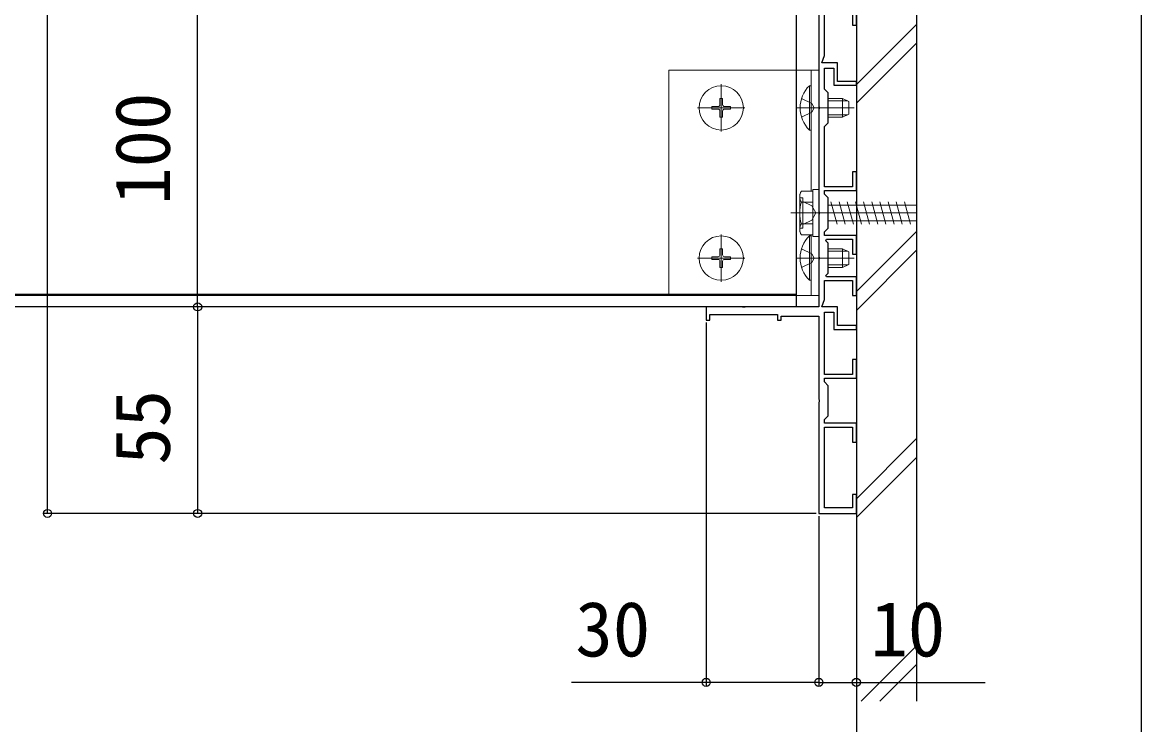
# Model space of a CAD drawing. Units: millimetres, scale not verified. Extents: x -875 to 875, y -1304 to 1298.
# Drawn here: x 576.8 to 875, y 220 to 407 of the extents above; entities that cross this region are included whole.
import ezdxf
from ezdxf.enums import TextEntityAlignment as Align

# ---------------------------------------------------------------- set-up
doc = ezdxf.new("R2010")
doc.units = ezdxf.units.MM
doc.header["$LTSCALE"] = 8
for name, color, linetype in [('0-2_YKK_11', 7, 'Continuous'), ('0-3_YKK_12', 2, 'Continuous'), ('0-5_YKK_D', 6, 'Continuous'), ('0-6_YKK_ZWAK', 7, 'Continuous'), ('0-7_YSS_K', 3, 'Continuous')]:
    doc.layers.add(name, color=color, linetype=linetype)
doc.layers.add('0-4_YKK_13', color=4, linetype='Continuous', lineweight=18)
doc.styles.add('ＭＳ ゴシック', font='')
doc.styles.get('ＭＳ ゴシック').set_extended_font_data('MS Gothic')

msp = doc.modelspace()

# ---------------------------------------------------------------- linework, layer by layer
at = {"layer": '0-2_YKK_11'}
for points in [[(789, 415.795), (789, 384.711), (789.12, 384.528), (789.12, 383.978), (789, 383.795), (789, 356.711), (789.12, 356.528), (789.12, 355.978), (789, 355.795), (789, 344.711), (789.12, 344.528), (789.12, 343.978), (789, 343.795), (789, 331.253), (769.458, 331.253), (769.275, 331.133), (768.725, 331.133), (768.542, 331.253), (759, 331.253), (759, 327.753), (760, 327.753), (760, 329.253), (778, 329.253), (778, 327.753), (779, 327.753), (779, 328.753), (789, 328.753), (789, 306.711), (789.12, 306.528), (789.12, 305.978), (789, 305.795), (789, 276.253), (799, 276.253), (799, 281.253), (798, 281.253), (798, 277.753)], [(798, 345.253), (799, 345.253), (799, 350.253), (790.5, 350.253), (790.5, 351.253), (791.5, 352.253), (791.5, 360.253), (790.5, 361.253), (790.5, 362.253), (799, 362.253), (799, 367.253), (798, 367.253), (798, 363.253), (790.5, 363.253), (790.5, 379.253), (791.5, 380.253), (791.5, 388.253), (790.5, 389.253), (790.5, 394.853), (793, 394.853), (793, 390.253), (799, 390.253), (799, 391.253), (794, 391.253), (794, 396.253), (789.786, 396.253), (790.5, 398.215), (790.5, 410.253)], [(798, 410.253), (798, 406.253), (799, 406.253), (799, 411.253)], [(798, 277.753), (790.5, 277.753), (790.5, 299.253), (798, 299.253), (798, 295.253), (799, 295.253), (799, 300.253), (790.5, 300.253), (790.5, 301.253), (791.5, 302.253), (791.5, 310.253), (790.5, 311.253), (790.5, 312.253), (799, 312.253), (799, 317.253), (798, 317.253), (798, 313.253), (790.5, 313.253), (790.5, 329.853), (793, 329.853), (793, 325.253), (799, 325.253), (799, 326.253), (794, 326.253), (794, 331.253), (789.786, 331.253), (790.5, 333.215), (790.5, 338.253), (798, 338.253), (798, 334.253), (799, 334.253), (799, 339.253), (791.049, 339.253), (790.888, 339.641), (791.5, 340.253), (791.5, 348.253), (790.888, 348.865), (791.049, 349.253), (798, 349.253), (798, 345.253)]]:
    msp.add_lwpolyline(points, dxfattribs=at)
at = {"layer": '0-3_YKK_12'}
for p, q in [((783, 431.253), (783, 331.253)), ((783, 334.553), (270.6, 334.553)), ((783, 334.253), (270.6, 334.253)), ((783, 331.253), (270.6, 331.253))]:
    msp.add_line(p, q, dxfattribs=at)
at = {"layer": '0-4_YKK_13'}
for p, q in [((749, 394.253), (749, 334.253)), ((783, 394.253), (749, 394.253)), ((789, 394.253), (783, 394.253)), ((787, 362.027), (787, 394.253)), ((789, 334.253), (789, 394.253)), ((763, 377.953), (763, 390.553)), ((786.491, 390.153), (787, 390.153)), ((787, 390.153), (787, 378.353)), ((762.65, 386.753), (763.35, 386.753)), ((762.65, 386.753), (762.65, 385.103)), ((763.35, 386.753), (763.35, 385.103)), ((791.5, 386.099), (796.69, 386.099)), ((797, 385.953), (795.3, 386.753)), ((797, 385.953), (797, 382.553)), ((756.7, 384.253), (769.3, 384.253)), ((760.5, 384.603), (760.5, 383.903)), ((760.5, 384.603), (762.15, 384.603)), ((760.5, 383.903), (762.15, 383.903)), ((762.65, 383.403), (762.65, 381.753)), ((762.65, 381.753), (763.35, 381.753)), ((763.35, 383.403), (763.35, 381.753)), ((763.85, 384.603), (765.5, 384.603)), ((763.85, 383.903), (765.5, 383.903)), ((765.5, 384.603), (765.5, 383.903)), ((783, 384.253), (798.391, 384.253)), ((791.5, 382.407), (796.69, 382.407)), ((791.5, 381.753), (795.3, 381.753)), ((797, 382.553), (795.3, 381.753)), ((783.9, 361.253), (784.346, 362.026)), ((783.9, 361.253), (783.9, 351.253)), ((784.346, 362.026), (787.4, 362.027)), ((789, 362.503), (787.4, 362.503)), ((787.4, 362.503), (787.4, 350.003)), ((787.4, 362.027), (787.4, 350.48)), ((789, 350.003), (789, 362.503)), ((784.705, 359.353), (787.165, 358.153)), ((787.165, 358.153), (788.176, 356.253)), ((787.4, 359.253), (787.4, 353.253)), ((787.4, 358.353), (787.4, 354.153)), ((793.848, 353.253), (792.24, 359.253)), ((796.022, 353.253), (794.414, 359.253)), ((798.196, 353.253), (796.588, 359.253)), ((800.37, 353.253), (798.762, 359.253)), ((802.544, 353.253), (800.936, 359.253)), ((804.718, 353.253), (803.11, 359.253)), ((806.892, 353.253), (805.285, 359.253)), ((809.066, 353.253), (807.459, 359.253)), ((811.241, 353.253), (809.633, 359.253)), ((813.415, 353.253), (811.807, 359.253)), ((781.514, 356.253), (815, 356.254)), ((787.165, 354.353), (788.176, 356.253)), ((783.9, 352.203), (784.705, 352.203)), ((784.705, 353.153), (787.165, 354.353)), ((763, 337.953), (763, 350.553)), ((783.9, 351.253), (784.347, 350.479)), ((784.347, 350.479), (787.4, 350.48)), ((787, 334.253), (787, 350.48)), ((787, 338.353), (787, 350.153)), ((787.4, 350.003), (789, 350.003)), ((762.65, 346.753), (763.35, 346.753)), ((762.65, 346.753), (762.65, 345.103)), ((763.35, 346.753), (763.35, 345.103)), ((791.5, 346.753), (795.3, 346.753)), ((791.5, 346.099), (796.69, 346.099)), ((797, 345.953), (795.3, 346.753)), ((797, 342.553), (797, 345.953)), ((756.7, 344.253), (769.3, 344.253)), ((760.5, 344.603), (760.5, 343.903)), ((760.5, 344.603), (762.15, 344.603)), ((760.5, 343.903), (762.15, 343.903)), ((762.65, 343.403), (762.65, 341.753)), ((763.35, 343.403), (763.35, 341.753)), ((763.85, 344.603), (765.5, 344.603)), ((763.85, 343.903), (765.5, 343.903)), ((765.5, 344.603), (765.5, 343.903)), ((783, 344.253), (798.391, 344.253)), ((762.65, 341.753), (763.35, 341.753)), ((791.5, 342.407), (796.69, 342.407)), ((797, 342.553), (795.3, 341.753)), ((786.491, 338.353), (787, 338.353)), ((749, 334.253), (783, 334.253)), ((783, 334.253), (789, 334.253))]:
    msp.add_line(p, q, dxfattribs=at)
for points in [[(786.491, 390.153), (786.491, 378.353), (787, 378.353)], [(784.389, 386.753), (787.167, 385.398), (787.776, 384.253)], [(791.5, 386.753), (795.3, 386.753), (795.3, 381.753)], [(784.389, 381.753), (787.167, 383.108), (787.776, 384.253)], [(783.9, 360.303), (784.705, 360.303), (784.705, 352.203)], [(784.346, 359.14), (786.5, 359.14), (787.4, 359.14)], [(815, 358.353), (799, 358.352), (791.5, 358.352)], [(784.347, 353.366), (786.5, 353.366), (787.4, 353.366)], [(791.5, 354.152), (799, 354.152), (815, 354.153)], [(786.491, 338.353), (786.491, 350.153), (787, 350.153)], [(784.389, 346.753), (787.167, 345.398), (787.776, 344.253)], [(791.5, 341.753), (795.3, 341.753), (795.3, 346.753)], [(784.389, 341.753), (787.167, 343.108), (787.776, 344.253)]]:
    msp.add_lwpolyline(points, dxfattribs=at)
for centre in [(763, 384.253), (763, 344.253)]:
    msp.add_circle(centre, 5.9, dxfattribs=at)
for centre, radius, start, end in [((792.232, 384.253), 8.232, 134.2189, 225.7811), ((762.15, 385.103), 0.5, 270, 0), ((763.85, 385.103), 0.5, 180, 270), ((762.15, 383.403), 0.5, 0, 90), ((763.85, 383.403), 0.5, 90, 180), ((786.456, 360.583), 2.556, 145.61748, 214.38597), ((793.453, 356.253), 9.553, 162.41377, 197.58968), ((786.456, 351.923), 2.556, 145.61748, 214.38597), ((792.232, 344.253), 8.232, 134.2189, 225.7811), ((762.15, 345.103), 0.5, 270, 0), ((762.15, 343.403), 0.5, 0, 90), ((763.85, 345.103), 0.5, 180, 270), ((763.85, 343.403), 0.5, 90, 180)]:
    msp.add_arc(centre, radius, start, end, dxfattribs=at)
at = {"layer": '0-5_YKK_D'}
for p, q in [((583.5, 276.253), (583.5, 488.253)), ((623.5, 331.253), (623.5, 431.253)), ((623.5, 331.253), (623.5, 276.253)), ((759, 327.053), (759, 230.253)), ((788.3, 276.253), (582.5, 276.253)), ((788.3, 276.253), (622.5, 276.253)), ((789, 275.553), (789, 230.253)), ((789, 275.553), (789, 230.253)), ((799, 275.553), (799, 230.253)), ((799, 266.253), (799, 190.253))]:
    msp.add_line(p, q, dxfattribs=at)
for points in [[(789, 231.253), (759, 231.253), (723.109, 231.253)], [(789, 231.253), (799, 231.253), (833.3, 231.253)]]:
    msp.add_lwpolyline(points, dxfattribs=at)
for centre in [(623.5, 331.253), (623.5, 331.253), (583.5, 276.253), (623.5, 276.253), (759, 231.253), (789, 231.253), (789, 231.253), (799, 231.253)]:
    msp.add_circle(centre, 1.075, dxfattribs=at)
at = {"layer": '0-6_YKK_ZWAK'}
msp.add_lwpolyline([(-875, -1304.1), (875, -1304.1), (875, 1245.9)], dxfattribs=at)
at = {"layer": '0-7_YSS_K'}
for p, q in [((799, 538.253), (799, 226.253)), ((815, 538.253), (815, 226.253)), ((799, 390.469), (815, 406.469)), ((799, 385.469), (815, 401.469)), ((799, 335.315), (815, 351.315)), ((799, 330.315), (815, 346.315)), ((799, 280.161), (815, 296.161)), ((799, 275.161), (815, 291.161)), ((800.247, 226.253), (815, 241.006)), ((805.247, 226.253), (815, 236.006))]:
    msp.add_line(p, q, dxfattribs=at)

# ---------------------------------------------------------------- texts
at = {"layer": '0-5_YKK_D', "style": 'ＭＳ ゴシック'}
for s, p in [('100', (620.5, 358.412)), ('55', (620.5, 289.208))]:
    msp.add_text(s, height=14.66, rotation=90, dxfattribs=at).set_placement(p, align=Align.BOTTOM_LEFT)
for s, p in [('30', (724.132, 233.753)), ('10', (802.732, 233.753))]:
    msp.add_text(s, height=14.66, dxfattribs=at).set_placement(p, align=Align.BOTTOM_LEFT)

doc.saveas('drawing.dxf')
